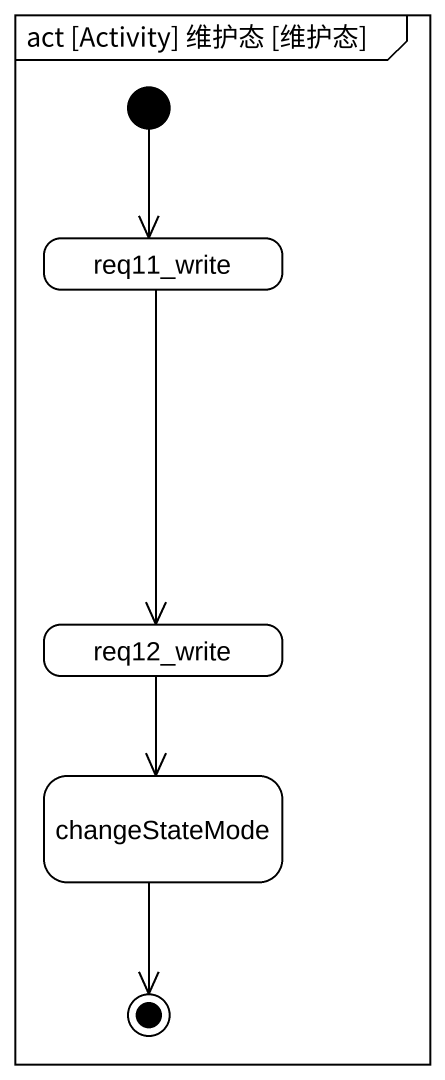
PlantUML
@startuml
mainframe act [Activity] 维护态 [维护态]
hide empty description
state req11_write
state req12_write
state changeStateMode
[*] --> req11_write
req11_write --> req12_write
req12_write --> changeStateMode
changeStateMode --> [*]
@enduml
